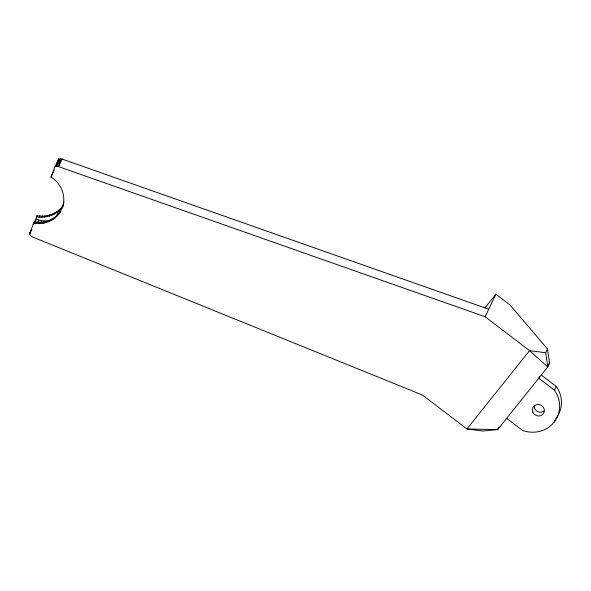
<?xml version="1.0" encoding="UTF-8"?>
<svg xmlns="http://www.w3.org/2000/svg" width="591" height="591" viewBox="0 0 591 591"><rect width="100%" height="100%" fill="white"/><g stroke="black" fill="none" stroke-linecap="round" stroke-linejoin="round"><path stroke-width="0.89" d="M62.978 205.579L63.525 204.434L62.218 207.921C66.665 196.692 61.279 183.18 51.025 177.167L55.037 166.573L58.62 159.06L62.181 159.112L488.742 309.226M57.416 161.594L59.048 158.913L55.901 166.315L60.843 158.809L58.598 166.618L55.037 166.573M484.982 307.867L495.901 294.207L509.996 304.978L547.473 348.978L549.564 363.192L547.768 366.945L497.644 429.605L483.017 431.046L466.905 428.985L422.513 395.069L32.749 237.087L30.51 235.528L29.55 233.822L34.13 222.017L41.909 222.349L49.26 220.502L55.665 216.653L60.555 211.142C55.628 220.613 43.86 225.201 33.613 223.11M33.222 224.425L34.13 222.017M51.025 177.167L54.128 170.016M34.692 222.194L37.196 215.597C47.095 217.621 58.125 213.432 63.584 204.789C60.733 210.315 55.273 214.223 49.408 216.062C47.738 216.565 35.32 218.914 37.196 215.597M56.152 165.583L58.62 159.06M34.803 222.342L36.095 219.209L41.562 220.746L48.602 221.16M37.824 222.452L38.792 220.103M40.912 222.312L41.562 220.746M43.727 222.696L44.369 221.13M62.764 206.769L60.001 212.295M59.093 213.166L58.568 214.297L60.245 211.571M33.584 223.657L36.095 219.209M498.715 427.352L497.644 429.605L466.905 428.985L529.558 350.655L545.678 352.731L547.473 348.978M51.21 177.27L51.506 176.155M62.181 159.112L58.598 166.618L485.159 316.739L529.558 350.655L547.768 366.945L545.678 352.731M33.709 223.132L34.226 222.039M36.745 216.757L37.292 215.619M29.55 233.822L31.7 229.315M31.737 229.478L29.587 233.984L30.533 232.581M36.258 223.487L36.782 222.386M39.302 217.096L39.841 215.974M38.821 223.597L39.353 222.489M41.872 217.2L42.404 216.092M41.37 223.472L41.909 222.349M44.428 217.06L44.953 215.959M43.889 223.095L44.428 221.972M46.948 216.683L47.472 215.589M46.349 222.482L46.888 221.352M49.408 216.062L49.932 214.976M48.721 221.64L49.26 220.502M51.786 215.213L52.303 214.134M50.989 220.576L51.535 219.424M54.054 214.141L54.564 213.063M53.124 219.291L53.67 218.145M56.197 212.856L56.706 211.785M55.111 217.813L55.665 216.653M58.184 211.364L58.694 210.3M56.935 216.136L57.482 214.984M60.009 209.694L60.518 208.63M63.488 203.178L64.035 202.033M61.641 207.847L62.151 206.784M485.159 316.739L495.901 294.207M539.48 376.703L538.763 378.203L554.432 390.178A28.346 26.89 25.5 0 1 554.048 422.218A28.346 26.89 25.5 0 1 522.326 430.314L506.657 418.339M554.432 390.178L556.227 386.425L541.267 374.997M554.048 422.218L555.481 419.218M56.81 166.263L60.843 158.809M547.872 365.304L549.564 363.192M57.8 214.54L57.142 212.147L58.435 214.297M57.142 212.147L58.398 214.311M543.875 411.203A6.065 5.755 25.5 0 1 534.205 405.566M556.227 386.425A28.346 26.89 25.5 0 1 555.843 418.465M532.853 412.311A6.065 5.755 25.5 0 0 543.181 413.922A6.065 5.755 25.5 0 0 539.095 404.51A6.065 5.755 25.5 0 0 532.853 412.311"/></g></svg>
